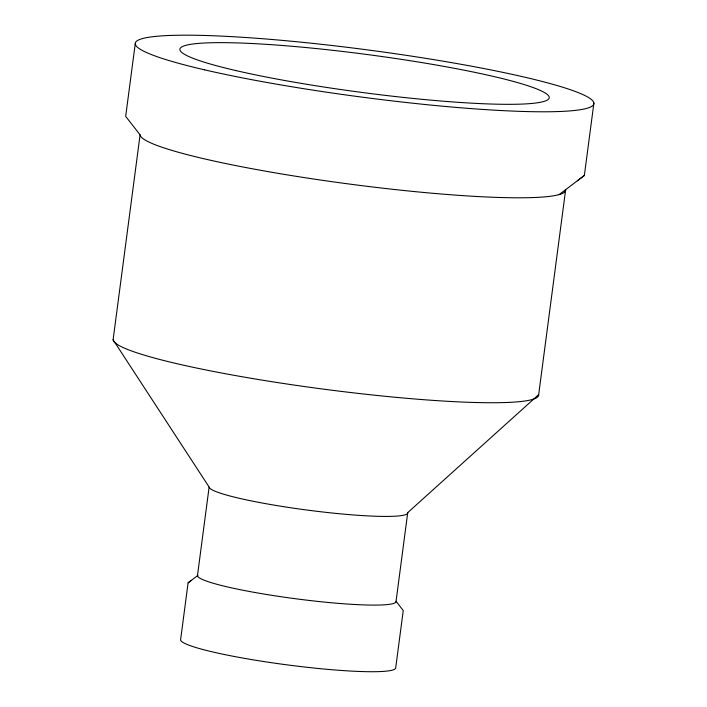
<?xml version="1.0" encoding="UTF-8"?>
<svg xmlns="http://www.w3.org/2000/svg" width="707" height="707" viewBox="0 0 707 707"><rect width="100%" height="100%" fill="white"/><g stroke="black" fill="none" stroke-linecap="round" stroke-linejoin="round"><path stroke-width="1.06" d="M135.214 43.94L125.678 116.39L140.083 134.843A214.619 22.058 7.5 0 0 355.754 184.88A214.619 22.058 7.5 0 0 565.653 189.67L538.672 394.603L407.727 512.628L396.053 601.303L403.255 610.53L395.734 667.611A108.507 11.153 7.5 0 1 289.711 665.207A108.507 11.153 7.5 0 1 180.585 639.915L188.097 582.833L191.367 580.341M396.053 601.303A100.155 10.296 7.5 0 1 298.177 599.085A100.155 10.296 7.5 0 1 197.456 575.737L209.131 487.061L113.102 339.784L140.083 134.843M559.149 194.593L584.362 175.477L593.898 103.028M188.097 582.833L197.987 575.321M577.345 180.78L584.362 175.477M407.727 512.628A100.155 10.296 7.5 0 1 309.852 510.41A100.155 10.296 7.5 0 1 209.131 487.061M538.672 394.603A214.619 22.058 7.5 0 1 328.773 389.822A214.619 22.058 7.5 0 1 113.102 339.784M235.935 70.585A186.241 19.142 7.5 0 0 543.621 101.525A186.241 19.142 7.5 0 0 314.111 48.341A186.241 19.142 7.5 0 0 235.935 70.585M204.57 69.834A231.322 23.782 7.5 0 0 586.881 108.33A231.322 23.782 7.5 0 0 302.216 42.287A231.322 23.782 7.5 0 0 204.57 69.834"/></g></svg>
